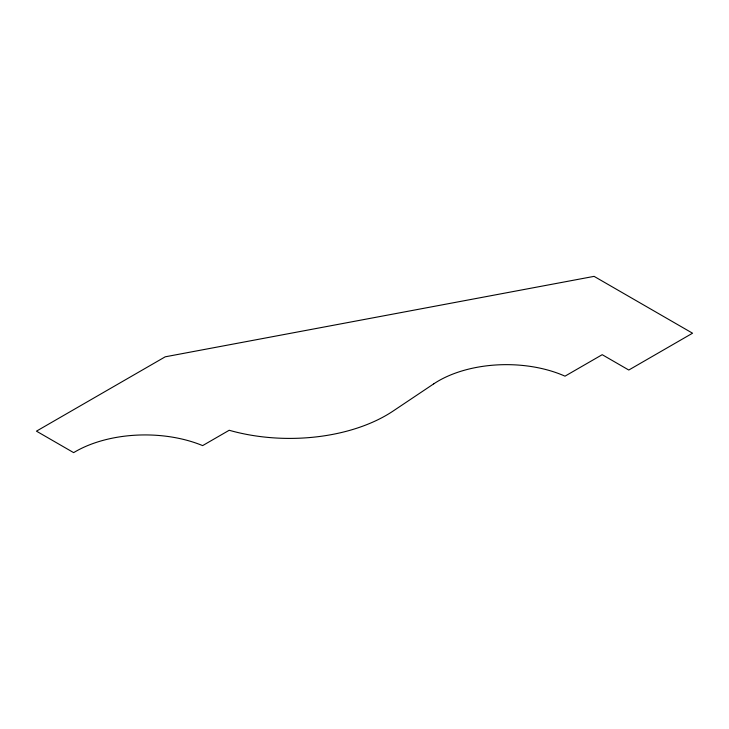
<?xml version="1.0" encoding="UTF-8"?>
<svg xmlns="http://www.w3.org/2000/svg" width="729" height="729" viewBox="0 0 729 729"><rect width="100%" height="100%" fill="white"/><g stroke="black" fill="none" stroke-linecap="round" stroke-linejoin="round"><path stroke-width="1.09" d="M433.7 383.873L393.095 411.056A136.624 78.878 0 0 1 229.207 430.265L202.635 445.61A98.625 56.935 0 0 0 73.647 452.636L36.45 431.158L165.219 356.818L594.089 276.364L692.55 333.208L628.781 370.031L602.209 354.686L565.002 376.164A96.028 55.44 0 0 0 433.7 383.873"/></g></svg>
